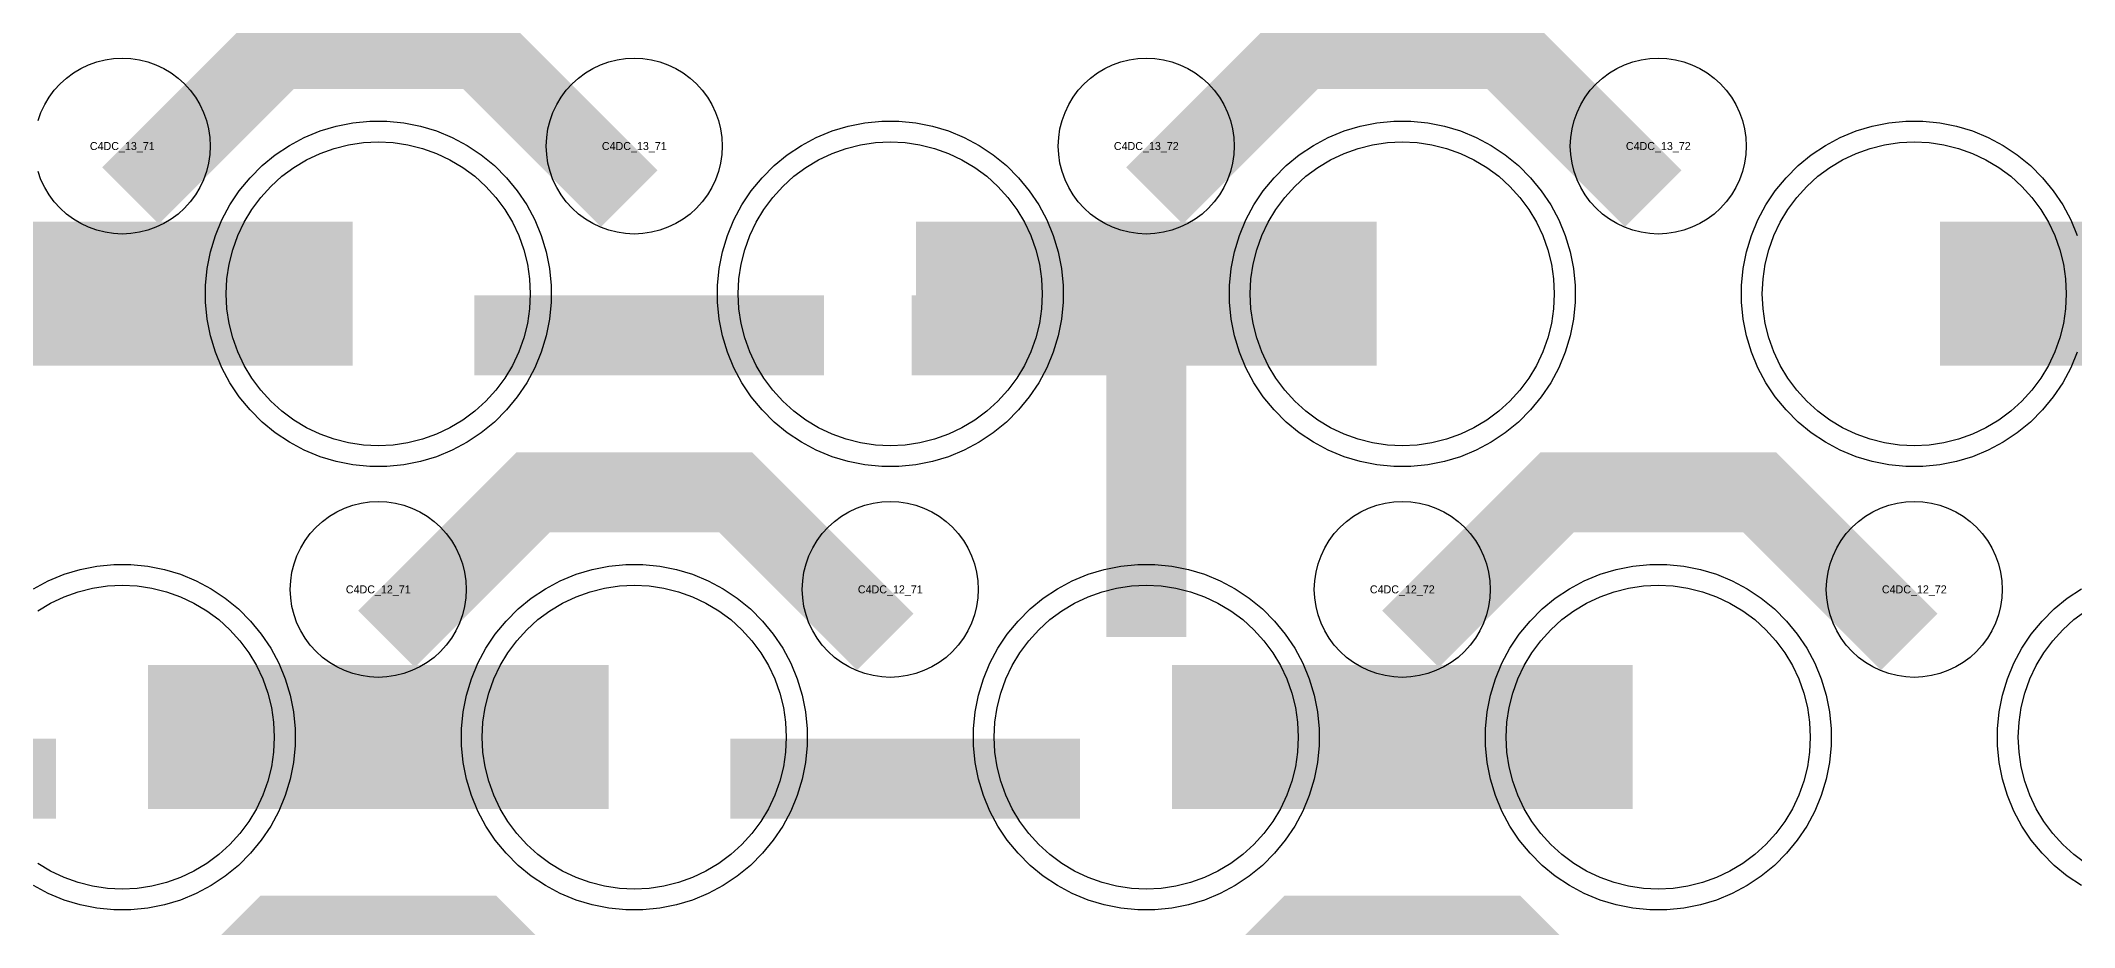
# Model space of a CAD drawing. Extents: x -11880 to 11880, y -14992 to 14992.
# Drawn here: x 10694 to 11330, y -13236 to -12959 of the extents above; entities that cross this region are included whole.
import ezdxf
from ezdxf.enums import TextEntityAlignment as Align

# ---------------------------------------------------------------- set-up
doc = ezdxf.new("R2010")
doc.units = 0
doc.header["$MEASUREMENT"] = 0
for name, color, linetype in [('GDS_775_DT_237', 138, 'CONTINUOUS'), ('RDL1_FS', 34, 'CONTINUOUS'), ('RDL_BS', 160, 'CONTINUOUS')]:
    doc.layers.add(name, color=color, linetype=linetype)

msp = doc.modelspace()

# ---------------------------------------------------------------- linework, layer by layer
at = {"layer": 'RDL1_FS'}
for points in [[(10800, -13085.739), (10795.343, -13085.51), (10790.732, -13084.826), (10786.209, -13083.694), (10781.819, -13082.122), (10777.605, -13080.13), (10773.605, -13077.732), (10769.86, -13074.954), (10766.406, -13071.824), (10763.276, -13068.37), (10760.498, -13064.625), (10758.1, -13060.625), (10756.108, -13056.411), (10754.536, -13052.021), (10753.404, -13047.498), (10752.72, -13042.887), (10752.491, -13038.23), (10752.72, -13033.573), (10753.404, -13028.962), (10754.536, -13024.439), (10756.108, -13020.049), (10758.1, -13015.835), (10760.498, -13011.835), (10763.276, -13008.09), (10766.406, -13004.636), (10769.86, -13001.506), (10773.605, -12998.728), (10777.605, -12996.33), (10781.819, -12994.338), (10786.209, -12992.766), (10790.732, -12991.634), (10795.343, -12990.95), (10800, -12990.721), (10804.657, -12990.95), (10809.268, -12991.634), (10813.791, -12992.766), (10818.181, -12994.338), (10822.395, -12996.33), (10826.395, -12998.728), (10830.14, -13001.506), (10833.594, -13004.636), (10836.724, -13008.09), (10839.502, -13011.835), (10841.9, -13015.835), (10843.892, -13020.049), (10845.464, -13024.439), (10846.596, -13028.962), (10847.28, -13033.573), (10847.509, -13038.23), (10847.28, -13042.887), (10846.596, -13047.498), (10845.464, -13052.021), (10843.892, -13056.411), (10841.9, -13060.625), (10839.502, -13064.625), (10836.724, -13068.37), (10833.594, -13071.824), (10830.14, -13074.954), (10826.395, -13077.732), (10822.395, -13080.13), (10818.181, -13082.122), (10813.791, -13083.694), (10809.268, -13084.826), (10804.657, -13085.51)], [(10960, -13085.739), (10955.343, -13085.51), (10950.732, -13084.826), (10946.209, -13083.694), (10941.819, -13082.122), (10937.605, -13080.13), (10933.605, -13077.732), (10929.86, -13074.954), (10926.406, -13071.824), (10923.276, -13068.37), (10920.498, -13064.625), (10918.1, -13060.625), (10916.108, -13056.411), (10914.536, -13052.021), (10913.404, -13047.498), (10912.72, -13042.887), (10912.491, -13038.23), (10912.72, -13033.573), (10913.404, -13028.962), (10914.536, -13024.439), (10916.108, -13020.049), (10918.1, -13015.835), (10920.498, -13011.835), (10923.276, -13008.09), (10926.406, -13004.636), (10929.86, -13001.506), (10933.605, -12998.728), (10937.605, -12996.33), (10941.819, -12994.338), (10946.209, -12992.766), (10950.732, -12991.634), (10955.343, -12990.95), (10960, -12990.721), (10964.657, -12990.95), (10969.268, -12991.634), (10973.791, -12992.766), (10978.181, -12994.338), (10982.395, -12996.33), (10986.395, -12998.728), (10990.14, -13001.506), (10993.594, -13004.636), (10996.724, -13008.09), (10999.502, -13011.835), (11001.9, -13015.835), (11003.892, -13020.049), (11005.464, -13024.439), (11006.596, -13028.962), (11007.28, -13033.573), (11007.509, -13038.23), (11007.28, -13042.887), (11006.596, -13047.498), (11005.464, -13052.021), (11003.892, -13056.411), (11001.9, -13060.625), (10999.502, -13064.625), (10996.724, -13068.37), (10993.594, -13071.824), (10990.14, -13074.954), (10986.395, -13077.732), (10982.395, -13080.13), (10978.181, -13082.122), (10973.791, -13083.694), (10969.268, -13084.826), (10964.657, -13085.51)], [(11120, -13085.739), (11115.343, -13085.51), (11110.732, -13084.826), (11106.209, -13083.694), (11101.819, -13082.122), (11097.605, -13080.13), (11093.605, -13077.732), (11089.86, -13074.954), (11086.406, -13071.824), (11083.276, -13068.37), (11080.498, -13064.625), (11078.1, -13060.625), (11076.108, -13056.411), (11074.536, -13052.021), (11073.404, -13047.498), (11072.72, -13042.887), (11072.491, -13038.23), (11072.72, -13033.573), (11073.404, -13028.962), (11074.536, -13024.439), (11076.108, -13020.049), (11078.1, -13015.835), (11080.498, -13011.835), (11083.276, -13008.09), (11086.406, -13004.636), (11089.86, -13001.506), (11093.605, -12998.728), (11097.605, -12996.33), (11101.819, -12994.338), (11106.209, -12992.766), (11110.732, -12991.634), (11115.343, -12990.95), (11120, -12990.721), (11124.657, -12990.95), (11129.268, -12991.634), (11133.791, -12992.766), (11138.181, -12994.338), (11142.395, -12996.33), (11146.395, -12998.728), (11150.14, -13001.506), (11153.594, -13004.636), (11156.724, -13008.09), (11159.502, -13011.835), (11161.9, -13015.835), (11163.892, -13020.049), (11165.464, -13024.439), (11166.596, -13028.962), (11167.28, -13033.573), (11167.509, -13038.23), (11167.28, -13042.887), (11166.596, -13047.498), (11165.464, -13052.021), (11163.892, -13056.411), (11161.9, -13060.625), (11159.502, -13064.625), (11156.724, -13068.37), (11153.594, -13071.824), (11150.14, -13074.954), (11146.395, -13077.732), (11142.395, -13080.13), (11138.181, -13082.122), (11133.791, -13083.694), (11129.268, -13084.826), (11124.657, -13085.51)], [(10880, -13224.304), (10875.343, -13224.075), (10870.732, -13223.391), (10866.209, -13222.259), (10861.819, -13220.687), (10857.605, -13218.695), (10853.605, -13216.297), (10849.86, -13213.519), (10846.406, -13210.389), (10843.276, -13206.935), (10840.498, -13203.19), (10838.1, -13199.19), (10836.108, -13194.976), (10834.536, -13190.586), (10833.404, -13186.063), (10832.72, -13181.452), (10832.491, -13176.795), (10832.72, -13172.138), (10833.404, -13167.527), (10834.536, -13163.004), (10836.108, -13158.614), (10838.1, -13154.4), (10840.498, -13150.4), (10843.276, -13146.655), (10846.406, -13143.201), (10849.86, -13140.071), (10853.605, -13137.293), (10857.605, -13134.895), (10861.819, -13132.903), (10866.209, -13131.331), (10870.732, -13130.199), (10875.343, -13129.515), (10880, -13129.286), (10884.657, -13129.515), (10889.268, -13130.199), (10893.791, -13131.331), (10898.181, -13132.903), (10902.395, -13134.895), (10906.395, -13137.293), (10910.14, -13140.071), (10913.594, -13143.201), (10916.724, -13146.655), (10919.502, -13150.4), (10921.9, -13154.4), (10923.892, -13158.614), (10925.464, -13163.004), (10926.596, -13167.527), (10927.28, -13172.138), (10927.509, -13176.795), (10927.28, -13181.452), (10926.596, -13186.063), (10925.464, -13190.586), (10923.892, -13194.976), (10921.9, -13199.19), (10919.502, -13203.19), (10916.724, -13206.935), (10913.594, -13210.389), (10910.14, -13213.519), (10906.395, -13216.297), (10902.395, -13218.695), (10898.181, -13220.687), (10893.791, -13222.259), (10889.268, -13223.391), (10884.657, -13224.075)], [(11040, -13224.304), (11035.343, -13224.075), (11030.732, -13223.391), (11026.209, -13222.259), (11021.819, -13220.687), (11017.605, -13218.695), (11013.605, -13216.297), (11009.86, -13213.519), (11006.406, -13210.389), (11003.276, -13206.935), (11000.498, -13203.19), (10998.1, -13199.19), (10996.108, -13194.976), (10994.536, -13190.586), (10993.404, -13186.063), (10992.72, -13181.452), (10992.491, -13176.795), (10992.72, -13172.138), (10993.404, -13167.527), (10994.536, -13163.004), (10996.108, -13158.614), (10998.1, -13154.4), (11000.498, -13150.4), (11003.276, -13146.655), (11006.406, -13143.201), (11009.86, -13140.071), (11013.605, -13137.293), (11017.605, -13134.895), (11021.819, -13132.903), (11026.209, -13131.331), (11030.732, -13130.199), (11035.343, -13129.515), (11040, -13129.286), (11044.657, -13129.515), (11049.268, -13130.199), (11053.791, -13131.331), (11058.181, -13132.903), (11062.395, -13134.895), (11066.395, -13137.293), (11070.14, -13140.071), (11073.594, -13143.201), (11076.724, -13146.655), (11079.502, -13150.4), (11081.9, -13154.4), (11083.892, -13158.614), (11085.464, -13163.004), (11086.596, -13167.527), (11087.28, -13172.138), (11087.509, -13176.795), (11087.28, -13181.452), (11086.596, -13186.063), (11085.464, -13190.586), (11083.892, -13194.976), (11081.9, -13199.19), (11079.502, -13203.19), (11076.724, -13206.935), (11073.594, -13210.389), (11070.14, -13213.519), (11066.395, -13216.297), (11062.395, -13218.695), (11058.181, -13220.687), (11053.791, -13222.259), (11049.268, -13223.391), (11044.657, -13224.075)], [(11200, -13224.304), (11195.343, -13224.075), (11190.732, -13223.391), (11186.209, -13222.259), (11181.819, -13220.687), (11177.605, -13218.695), (11173.605, -13216.297), (11169.86, -13213.519), (11166.406, -13210.389), (11163.276, -13206.935), (11160.498, -13203.19), (11158.1, -13199.19), (11156.108, -13194.976), (11154.536, -13190.586), (11153.404, -13186.063), (11152.72, -13181.452), (11152.491, -13176.795), (11152.72, -13172.138), (11153.404, -13167.527), (11154.536, -13163.004), (11156.108, -13158.614), (11158.1, -13154.4), (11160.498, -13150.4), (11163.276, -13146.655), (11166.406, -13143.201), (11169.86, -13140.071), (11173.605, -13137.293), (11177.605, -13134.895), (11181.819, -13132.903), (11186.209, -13131.331), (11190.732, -13130.199), (11195.343, -13129.515), (11200, -13129.286), (11204.657, -13129.515), (11209.268, -13130.199), (11213.791, -13131.331), (11218.181, -13132.903), (11222.395, -13134.895), (11226.395, -13137.293), (11230.14, -13140.071), (11233.594, -13143.201), (11236.724, -13146.655), (11239.502, -13150.4), (11241.9, -13154.4), (11243.892, -13158.614), (11245.464, -13163.004), (11246.596, -13167.527), (11247.28, -13172.138), (11247.509, -13176.795), (11247.28, -13181.452), (11246.596, -13186.063), (11245.464, -13190.586), (11243.892, -13194.976), (11241.9, -13199.19), (11239.502, -13203.19), (11236.724, -13206.935), (11233.594, -13210.389), (11230.14, -13213.519), (11226.395, -13216.297), (11222.395, -13218.695), (11218.181, -13220.687), (11213.791, -13222.259), (11209.268, -13223.391), (11204.657, -13224.075)]]:
    msp.add_lwpolyline(points, close=True, dxfattribs=at)
at = {"layer": 'RDL1_FS', "color": 241, "true_color": 0xf7abae}
msp.add_lwpolyline([(11280, -13085.739), (11275.343, -13085.51), (11270.732, -13084.826), (11266.209, -13083.694), (11261.819, -13082.122), (11257.605, -13080.13), (11253.605, -13077.732), (11249.86, -13074.954), (11246.406, -13071.824), (11243.276, -13068.37), (11240.498, -13064.625), (11238.1, -13060.625), (11236.108, -13056.411), (11234.536, -13052.021), (11233.404, -13047.498), (11232.72, -13042.887), (11232.491, -13038.23), (11232.72, -13033.573), (11233.404, -13028.962), (11234.536, -13024.439), (11236.108, -13020.049), (11238.1, -13015.835), (11240.498, -13011.835), (11243.276, -13008.09), (11246.406, -13004.636), (11249.86, -13001.506), (11253.605, -12998.728), (11257.605, -12996.33), (11261.819, -12994.338), (11266.209, -12992.766), (11270.732, -12991.634), (11275.343, -12990.95), (11280, -12990.721), (11284.657, -12990.95), (11289.268, -12991.634), (11293.791, -12992.766), (11298.181, -12994.338), (11302.395, -12996.33), (11306.395, -12998.728), (11310.14, -13001.506), (11313.594, -13004.636), (11316.724, -13008.09), (11319.502, -13011.835), (11321.9, -13015.835), (11323.892, -13020.049), (11325.464, -13024.439), (11326.596, -13028.962), (11327.28, -13033.573), (11327.509, -13038.23), (11327.28, -13042.887), (11326.596, -13047.498), (11325.464, -13052.021), (11323.892, -13056.411), (11321.9, -13060.625), (11319.502, -13064.625), (11316.724, -13068.37), (11313.594, -13071.824), (11310.14, -13074.954), (11306.395, -13077.732), (11302.395, -13080.13), (11298.181, -13082.122), (11293.791, -13083.694), (11289.268, -13084.826), (11284.657, -13085.51)], close=True, dxfattribs=at)
at = {"layer": 'RDL1_FS'}
for points in [[(10648.002, -13038.23, 45, 45, 0), (10720.002, -13038.23, 45, 45, 0)], [(10720.002, -13038.23, 45, 45, 0), (10792.002, -13038.23, 45, 45, 0)], [(10968.002, -13038.23, 45, 45, 0), (11040.002, -13038.23, 45, 45, 0)], [(11040.002, -13038.23, 45, 45, 0), (11112.002, -13038.23, 45, 45, 0)], [(10728.002, -13176.795, 45, 45, 0), (10800.002, -13176.795, 45, 45, 0)], [(10800.002, -13176.795, 45, 45, 0), (10872.002, -13176.795, 45, 45, 0)], [(11048.002, -13176.795, 45, 45, 0), (11120.002, -13176.795, 45, 45, 0)], [(11120.002, -13176.795, 45, 45, 0), (11192.002, -13176.795, 45, 45, 0)]]:
    msp.add_lwpolyline(points, format="xyseb", dxfattribs=at)
at = {"layer": 'RDL1_FS', "color": 241, "true_color": 0xf7abae}
msp.add_lwpolyline([(11288.002, -13038.23, 45, 45, 0), (11360.002, -13038.23, 45, 45, 0)], format="xyseb", dxfattribs=at)
at = {"layer": 'RDL1_FS'}
msp.add_lwpolyline([(10693.605, -13137.293), (10697.605, -13134.895), (10701.819, -13132.903), (10706.209, -13131.331), (10710.732, -13130.199), (10715.343, -13129.515), (10720, -13129.286), (10724.657, -13129.515), (10729.268, -13130.199), (10733.791, -13131.331), (10738.181, -13132.903), (10742.395, -13134.895), (10746.395, -13137.293), (10750.14, -13140.071), (10753.594, -13143.201), (10756.724, -13146.655), (10759.502, -13150.4), (10761.9, -13154.4), (10763.892, -13158.614), (10765.464, -13163.004), (10766.596, -13167.527), (10767.28, -13172.138), (10767.509, -13176.795), (10767.28, -13181.452), (10766.596, -13186.063), (10765.464, -13190.586), (10763.892, -13194.976), (10761.9, -13199.19), (10759.502, -13203.19), (10756.724, -13206.935), (10753.594, -13210.389), (10750.14, -13213.519), (10746.395, -13216.297), (10742.395, -13218.695), (10738.181, -13220.687), (10733.791, -13222.259), (10729.268, -13223.391), (10724.657, -13224.075), (10720, -13224.304), (10715.343, -13224.075), (10710.732, -13223.391), (10706.209, -13222.259), (10701.819, -13220.687), (10697.605, -13218.695), (10693.605, -13216.297)], dxfattribs=at)
at = {"layer": 'RDL1_FS', "color": 241, "true_color": 0xf7abae}
msp.add_lwpolyline([(11333.605, -13216.297), (11329.86, -13213.519), (11326.406, -13210.389), (11323.276, -13206.935), (11320.498, -13203.19), (11318.1, -13199.19), (11316.108, -13194.976), (11314.536, -13190.586), (11313.404, -13186.063), (11312.72, -13181.452), (11312.491, -13176.795), (11312.72, -13172.138), (11313.404, -13167.527), (11314.536, -13163.004), (11316.108, -13158.614), (11318.1, -13154.4), (11320.498, -13150.4), (11323.276, -13146.655), (11326.406, -13143.201), (11329.86, -13140.071), (11333.605, -13137.293)], dxfattribs=at)
at = {"layer": 'RDL_BS'}
for points in [[(10722.562, -13007.544, 25, 25, 0), (10768.377, -12961.729, 25, 25, 0), (10801.93, -12961.729, 25, 25, 0)], [(10878.401, -13008.443, 25, 25, 0), (10831.687, -12961.729, 25, 25, 0), (10801.929, -12961.729, 25, 25, 0)], [(11042.562, -13007.544, 25, 25, 0), (11088.377, -12961.729, 25, 25, 0), (11121.93, -12961.729, 25, 25, 0)], [(11198.401, -13008.443, 25, 25, 0), (11151.687, -12961.729, 25, 25, 0), (11121.929, -12961.729, 25, 25, 0)], [(11040, -13145.52, 25, 25, 0), (11040, -13038.743, 25, 25, 0)], [(11040, -13145.52, 25, 25, 0), (11040, -13038.743, 25, 25, 0)], [(10830.016, -13051.243, 25, 25, 0), (10939.281, -13051.243, 25, 25, 0)], [(11052.5, -13051.243, 25, 25, 0), (10966.667, -13051.243, 25, 25, 0)], [(11052.5, -13051.243, 25, 25, 0), (10987.833, -13051.243, 25, 25, 0)], [(10802.562, -13146.109, 25, 25, 0), (10848.377, -13100.294, 25, 25, 0), (10881.93, -13100.294, 25, 25, 0)], [(10958.401, -13147.008, 25, 25, 0), (10911.687, -13100.294, 25, 25, 0), (10881.929, -13100.294, 25, 25, 0)], [(11122.562, -13146.109, 25, 25, 0), (11168.377, -13100.294, 25, 25, 0), (11201.93, -13100.294, 25, 25, 0)], [(11278.401, -13147.008, 25, 25, 0), (11231.687, -13100.294, 25, 25, 0), (11201.929, -13100.294, 25, 25, 0)], [(10590.016, -13189.808, 25, 25, 0), (10699.281, -13189.808, 25, 25, 0)], [(10910.016, -13189.808, 25, 25, 0), (11019.281, -13189.808, 25, 25, 0)], [(10722.562, -13284.674, 25, 25, 0), (10768.377, -13238.859, 25, 25, 0), (10801.93, -13238.859, 25, 25, 0)], [(10878.401, -13285.573, 25, 25, 0), (10831.687, -13238.859, 25, 25, 0), (10801.929, -13238.859, 25, 25, 0)], [(11042.562, -13284.674, 25, 25, 0), (11088.377, -13238.859, 25, 25, 0), (11121.93, -13238.859, 25, 25, 0)], [(11198.401, -13285.573, 25, 25, 0), (11151.687, -13238.859, 25, 25, 0), (11121.929, -13238.859, 25, 25, 0)]]:
    msp.add_lwpolyline(points, format="xyseb", dxfattribs=at)
for points in [[(10693.691, -12984.058), (10694.598, -12981.523), (10695.75, -12979.086), (10697.143, -12976.762), (10698.746, -12974.599), (10700.558, -12972.6), (10702.557, -12970.788), (10704.72, -12969.185), (10707.044, -12967.792), (10709.481, -12966.64), (10712.016, -12965.733), (10714.635, -12965.076), (10717.307, -12964.68), (10720, -12964.548), (10722.693, -12964.68), (10725.365, -12965.076), (10727.984, -12965.733), (10730.519, -12966.64), (10732.956, -12967.792), (10735.28, -12969.185), (10737.443, -12970.788), (10739.442, -12972.6), (10741.254, -12974.599), (10742.857, -12976.762), (10744.25, -12979.086), (10745.402, -12981.523), (10746.309, -12984.058), (10746.966, -12986.677), (10747.362, -12989.349), (10747.494, -12992.042), (10747.362, -12994.735), (10746.966, -12997.407), (10746.309, -13000.026), (10745.402, -13002.561), (10744.25, -13004.998), (10742.857, -13007.322), (10741.254, -13009.485), (10739.442, -13011.484), (10737.443, -13013.296), (10735.28, -13014.899), (10732.956, -13016.292), (10730.519, -13017.444), (10727.984, -13018.351), (10725.365, -13019.008), (10722.693, -13019.404), (10720, -13019.536), (10717.307, -13019.404), (10714.635, -13019.008), (10712.016, -13018.351), (10709.481, -13017.444), (10707.044, -13016.292), (10704.72, -13014.899), (10702.557, -13013.296), (10700.558, -13011.484), (10698.746, -13009.485), (10697.143, -13007.322), (10695.75, -13004.998), (10694.598, -13002.561), (10693.691, -13000.026)], [(10692.223, -13130.412), (10696.885, -13127.92), (10701.795, -13125.889), (10706.835, -13124.358), (10712.062, -13123.312), (10717.356, -13122.795), (10722.644, -13122.795), (10727.938, -13123.312), (10733.165, -13124.358), (10738.205, -13125.889), (10743.115, -13127.92), (10747.777, -13130.412), (10752.191, -13133.359), (10756.292, -13136.721), (10760.074, -13140.503), (10763.436, -13144.604), (10766.383, -13149.018), (10768.875, -13153.68), (10770.906, -13158.59), (10772.437, -13163.63), (10773.483, -13168.857), (10774, -13174.151), (10774, -13179.439), (10773.483, -13184.733), (10772.437, -13189.96), (10770.906, -13195), (10768.875, -13199.91), (10766.383, -13204.572), (10763.436, -13208.986), (10760.074, -13213.087), (10756.292, -13216.869), (10752.191, -13220.231), (10747.777, -13223.178), (10743.115, -13225.67), (10738.205, -13227.701), (10733.165, -13229.232), (10727.938, -13230.278), (10722.644, -13230.795), (10717.356, -13230.795), (10712.062, -13230.278), (10706.835, -13229.232), (10701.795, -13227.701), (10696.885, -13225.67), (10692.223, -13223.178)]]:
    msp.add_lwpolyline(points, dxfattribs=at)
for points in [[(10880, -13019.536), (10877.307, -13019.404), (10874.635, -13019.008), (10872.016, -13018.351), (10869.481, -13017.444), (10867.044, -13016.292), (10864.72, -13014.899), (10862.557, -13013.296), (10860.558, -13011.484), (10858.746, -13009.485), (10857.143, -13007.322), (10855.75, -13004.998), (10854.598, -13002.561), (10853.691, -13000.026), (10853.034, -12997.407), (10852.638, -12994.735), (10852.506, -12992.042), (10852.638, -12989.349), (10853.034, -12986.677), (10853.691, -12984.058), (10854.598, -12981.523), (10855.75, -12979.086), (10857.143, -12976.762), (10858.746, -12974.599), (10860.558, -12972.6), (10862.557, -12970.788), (10864.72, -12969.185), (10867.044, -12967.792), (10869.481, -12966.64), (10872.016, -12965.733), (10874.635, -12965.076), (10877.307, -12964.68), (10880, -12964.548), (10882.693, -12964.68), (10885.365, -12965.076), (10887.984, -12965.733), (10890.519, -12966.64), (10892.956, -12967.792), (10895.28, -12969.185), (10897.443, -12970.788), (10899.442, -12972.6), (10901.254, -12974.599), (10902.857, -12976.762), (10904.25, -12979.086), (10905.402, -12981.523), (10906.309, -12984.058), (10906.966, -12986.677), (10907.362, -12989.349), (10907.494, -12992.042), (10907.362, -12994.735), (10906.966, -12997.407), (10906.309, -13000.026), (10905.402, -13002.561), (10904.25, -13004.998), (10902.857, -13007.322), (10901.254, -13009.485), (10899.442, -13011.484), (10897.443, -13013.296), (10895.28, -13014.899), (10892.956, -13016.292), (10890.519, -13017.444), (10887.984, -13018.351), (10885.365, -13019.008), (10882.693, -13019.404)], [(11040, -13019.536), (11037.307, -13019.404), (11034.635, -13019.008), (11032.016, -13018.351), (11029.481, -13017.444), (11027.044, -13016.292), (11024.72, -13014.899), (11022.557, -13013.296), (11020.558, -13011.484), (11018.746, -13009.485), (11017.143, -13007.322), (11015.75, -13004.998), (11014.598, -13002.561), (11013.691, -13000.026), (11013.034, -12997.407), (11012.638, -12994.735), (11012.506, -12992.042), (11012.638, -12989.349), (11013.034, -12986.677), (11013.691, -12984.058), (11014.598, -12981.523), (11015.75, -12979.086), (11017.143, -12976.762), (11018.746, -12974.599), (11020.558, -12972.6), (11022.557, -12970.788), (11024.72, -12969.185), (11027.044, -12967.792), (11029.481, -12966.64), (11032.016, -12965.733), (11034.635, -12965.076), (11037.307, -12964.68), (11040, -12964.548), (11042.693, -12964.68), (11045.365, -12965.076), (11047.984, -12965.733), (11050.519, -12966.64), (11052.956, -12967.792), (11055.28, -12969.185), (11057.443, -12970.788), (11059.442, -12972.6), (11061.254, -12974.599), (11062.857, -12976.762), (11064.25, -12979.086), (11065.402, -12981.523), (11066.309, -12984.058), (11066.966, -12986.677), (11067.362, -12989.349), (11067.494, -12992.042), (11067.362, -12994.735), (11066.966, -12997.407), (11066.309, -13000.026), (11065.402, -13002.561), (11064.25, -13004.998), (11062.857, -13007.322), (11061.254, -13009.485), (11059.442, -13011.484), (11057.443, -13013.296), (11055.28, -13014.899), (11052.956, -13016.292), (11050.519, -13017.444), (11047.984, -13018.351), (11045.365, -13019.008), (11042.693, -13019.404)], [(11200, -13019.536), (11197.307, -13019.404), (11194.635, -13019.008), (11192.016, -13018.351), (11189.481, -13017.444), (11187.044, -13016.292), (11184.72, -13014.899), (11182.557, -13013.296), (11180.558, -13011.484), (11178.746, -13009.485), (11177.143, -13007.322), (11175.75, -13004.998), (11174.598, -13002.561), (11173.691, -13000.026), (11173.034, -12997.407), (11172.638, -12994.735), (11172.506, -12992.042), (11172.638, -12989.349), (11173.034, -12986.677), (11173.691, -12984.058), (11174.598, -12981.523), (11175.75, -12979.086), (11177.143, -12976.762), (11178.746, -12974.599), (11180.558, -12972.6), (11182.557, -12970.788), (11184.72, -12969.185), (11187.044, -12967.792), (11189.481, -12966.64), (11192.016, -12965.733), (11194.635, -12965.076), (11197.307, -12964.68), (11200, -12964.548), (11202.693, -12964.68), (11205.365, -12965.076), (11207.984, -12965.733), (11210.519, -12966.64), (11212.956, -12967.792), (11215.28, -12969.185), (11217.443, -12970.788), (11219.442, -12972.6), (11221.254, -12974.599), (11222.857, -12976.762), (11224.25, -12979.086), (11225.402, -12981.523), (11226.309, -12984.058), (11226.966, -12986.677), (11227.362, -12989.349), (11227.494, -12992.042), (11227.362, -12994.735), (11226.966, -12997.407), (11226.309, -13000.026), (11225.402, -13002.561), (11224.25, -13004.998), (11222.857, -13007.322), (11221.254, -13009.485), (11219.442, -13011.484), (11217.443, -13013.296), (11215.28, -13014.899), (11212.956, -13016.292), (11210.519, -13017.444), (11207.984, -13018.351), (11205.365, -13019.008), (11202.693, -13019.404)], [(10797.356, -13092.23), (10792.062, -13091.713), (10786.835, -13090.667), (10781.795, -13089.136), (10776.885, -13087.105), (10772.223, -13084.613), (10767.809, -13081.666), (10763.708, -13078.304), (10759.926, -13074.522), (10756.564, -13070.421), (10753.617, -13066.007), (10751.125, -13061.345), (10749.094, -13056.435), (10747.563, -13051.395), (10746.517, -13046.168), (10746, -13040.874), (10746, -13035.586), (10746.517, -13030.292), (10747.563, -13025.065), (10749.094, -13020.025), (10751.125, -13015.115), (10753.617, -13010.453), (10756.564, -13006.039), (10759.926, -13001.938), (10763.708, -12998.156), (10767.809, -12994.794), (10772.223, -12991.847), (10776.885, -12989.355), (10781.795, -12987.324), (10786.835, -12985.793), (10792.062, -12984.747), (10797.356, -12984.23), (10802.644, -12984.23), (10807.938, -12984.747), (10813.165, -12985.793), (10818.205, -12987.324), (10823.115, -12989.355), (10827.777, -12991.847), (10832.191, -12994.794), (10836.292, -12998.156), (10840.074, -13001.938), (10843.436, -13006.039), (10846.383, -13010.453), (10848.875, -13015.115), (10850.906, -13020.025), (10852.437, -13025.065), (10853.483, -13030.292), (10854, -13035.586), (10854, -13040.874), (10853.483, -13046.168), (10852.437, -13051.395), (10850.906, -13056.435), (10848.875, -13061.345), (10846.383, -13066.007), (10843.436, -13070.421), (10840.074, -13074.522), (10836.292, -13078.304), (10832.191, -13081.666), (10827.777, -13084.613), (10823.115, -13087.105), (10818.205, -13089.136), (10813.165, -13090.667), (10807.938, -13091.713), (10802.644, -13092.23)], [(10957.356, -13092.23), (10952.062, -13091.713), (10946.835, -13090.667), (10941.795, -13089.136), (10936.885, -13087.105), (10932.223, -13084.613), (10927.809, -13081.666), (10923.708, -13078.304), (10919.926, -13074.522), (10916.564, -13070.421), (10913.617, -13066.007), (10911.125, -13061.345), (10909.094, -13056.435), (10907.563, -13051.395), (10906.517, -13046.168), (10906, -13040.874), (10906, -13035.586), (10906.517, -13030.292), (10907.563, -13025.065), (10909.094, -13020.025), (10911.125, -13015.115), (10913.617, -13010.453), (10916.564, -13006.039), (10919.926, -13001.938), (10923.708, -12998.156), (10927.809, -12994.794), (10932.223, -12991.847), (10936.885, -12989.355), (10941.795, -12987.324), (10946.835, -12985.793), (10952.062, -12984.747), (10957.356, -12984.23), (10962.644, -12984.23), (10967.938, -12984.747), (10973.165, -12985.793), (10978.205, -12987.324), (10983.115, -12989.355), (10987.777, -12991.847), (10992.191, -12994.794), (10996.292, -12998.156), (11000.074, -13001.938), (11003.436, -13006.039), (11006.383, -13010.453), (11008.875, -13015.115), (11010.906, -13020.025), (11012.437, -13025.065), (11013.483, -13030.292), (11014, -13035.586), (11014, -13040.874), (11013.483, -13046.168), (11012.437, -13051.395), (11010.906, -13056.435), (11008.875, -13061.345), (11006.383, -13066.007), (11003.436, -13070.421), (11000.074, -13074.522), (10996.292, -13078.304), (10992.191, -13081.666), (10987.777, -13084.613), (10983.115, -13087.105), (10978.205, -13089.136), (10973.165, -13090.667), (10967.938, -13091.713), (10962.644, -13092.23)], [(11117.356, -13092.23), (11112.062, -13091.713), (11106.835, -13090.667), (11101.795, -13089.136), (11096.885, -13087.105), (11092.223, -13084.613), (11087.809, -13081.666), (11083.708, -13078.304), (11079.926, -13074.522), (11076.564, -13070.421), (11073.617, -13066.007), (11071.125, -13061.345), (11069.094, -13056.435), (11067.563, -13051.395), (11066.517, -13046.168), (11066, -13040.874), (11066, -13035.586), (11066.517, -13030.292), (11067.563, -13025.065), (11069.094, -13020.025), (11071.125, -13015.115), (11073.617, -13010.453), (11076.564, -13006.039), (11079.926, -13001.938), (11083.708, -12998.156), (11087.809, -12994.794), (11092.223, -12991.847), (11096.885, -12989.355), (11101.795, -12987.324), (11106.835, -12985.793), (11112.062, -12984.747), (11117.356, -12984.23), (11122.644, -12984.23), (11127.938, -12984.747), (11133.165, -12985.793), (11138.205, -12987.324), (11143.115, -12989.355), (11147.777, -12991.847), (11152.191, -12994.794), (11156.292, -12998.156), (11160.074, -13001.938), (11163.436, -13006.039), (11166.383, -13010.453), (11168.875, -13015.115), (11170.906, -13020.025), (11172.437, -13025.065), (11173.483, -13030.292), (11174, -13035.586), (11174, -13040.874), (11173.483, -13046.168), (11172.437, -13051.395), (11170.906, -13056.435), (11168.875, -13061.345), (11166.383, -13066.007), (11163.436, -13070.421), (11160.074, -13074.522), (11156.292, -13078.304), (11152.191, -13081.666), (11147.777, -13084.613), (11143.115, -13087.105), (11138.205, -13089.136), (11133.165, -13090.667), (11127.938, -13091.713), (11122.644, -13092.23)], [(10800, -13158.101), (10797.307, -13157.969), (10794.635, -13157.573), (10792.016, -13156.916), (10789.481, -13156.009), (10787.044, -13154.857), (10784.72, -13153.464), (10782.557, -13151.861), (10780.558, -13150.049), (10778.746, -13148.05), (10777.143, -13145.887), (10775.75, -13143.563), (10774.598, -13141.126), (10773.691, -13138.591), (10773.034, -13135.972), (10772.638, -13133.3), (10772.506, -13130.607), (10772.638, -13127.914), (10773.034, -13125.242), (10773.691, -13122.623), (10774.598, -13120.088), (10775.75, -13117.651), (10777.143, -13115.327), (10778.746, -13113.164), (10780.558, -13111.165), (10782.557, -13109.353), (10784.72, -13107.75), (10787.044, -13106.357), (10789.481, -13105.205), (10792.016, -13104.298), (10794.635, -13103.641), (10797.307, -13103.245), (10800, -13103.113), (10802.693, -13103.245), (10805.365, -13103.641), (10807.984, -13104.298), (10810.519, -13105.205), (10812.956, -13106.357), (10815.28, -13107.75), (10817.443, -13109.353), (10819.442, -13111.165), (10821.254, -13113.164), (10822.857, -13115.327), (10824.25, -13117.651), (10825.402, -13120.088), (10826.309, -13122.623), (10826.966, -13125.242), (10827.362, -13127.914), (10827.494, -13130.607), (10827.362, -13133.3), (10826.966, -13135.972), (10826.309, -13138.591), (10825.402, -13141.126), (10824.25, -13143.563), (10822.857, -13145.887), (10821.254, -13148.05), (10819.442, -13150.049), (10817.443, -13151.861), (10815.28, -13153.464), (10812.956, -13154.857), (10810.519, -13156.009), (10807.984, -13156.916), (10805.365, -13157.573), (10802.693, -13157.969)], [(10960, -13158.101), (10957.307, -13157.969), (10954.635, -13157.573), (10952.016, -13156.916), (10949.481, -13156.009), (10947.044, -13154.857), (10944.72, -13153.464), (10942.557, -13151.861), (10940.558, -13150.049), (10938.746, -13148.05), (10937.143, -13145.887), (10935.75, -13143.563), (10934.598, -13141.126), (10933.691, -13138.591), (10933.034, -13135.972), (10932.638, -13133.3), (10932.506, -13130.607), (10932.638, -13127.914), (10933.034, -13125.242), (10933.691, -13122.623), (10934.598, -13120.088), (10935.75, -13117.651), (10937.143, -13115.327), (10938.746, -13113.164), (10940.558, -13111.165), (10942.557, -13109.353), (10944.72, -13107.75), (10947.044, -13106.357), (10949.481, -13105.205), (10952.016, -13104.298), (10954.635, -13103.641), (10957.307, -13103.245), (10960, -13103.113), (10962.693, -13103.245), (10965.365, -13103.641), (10967.984, -13104.298), (10970.519, -13105.205), (10972.956, -13106.357), (10975.28, -13107.75), (10977.443, -13109.353), (10979.442, -13111.165), (10981.254, -13113.164), (10982.857, -13115.327), (10984.25, -13117.651), (10985.402, -13120.088), (10986.309, -13122.623), (10986.966, -13125.242), (10987.362, -13127.914), (10987.494, -13130.607), (10987.362, -13133.3), (10986.966, -13135.972), (10986.309, -13138.591), (10985.402, -13141.126), (10984.25, -13143.563), (10982.857, -13145.887), (10981.254, -13148.05), (10979.442, -13150.049), (10977.443, -13151.861), (10975.28, -13153.464), (10972.956, -13154.857), (10970.519, -13156.009), (10967.984, -13156.916), (10965.365, -13157.573), (10962.693, -13157.969)], [(11120, -13158.101), (11117.307, -13157.969), (11114.635, -13157.573), (11112.016, -13156.916), (11109.481, -13156.009), (11107.044, -13154.857), (11104.72, -13153.464), (11102.557, -13151.861), (11100.558, -13150.049), (11098.746, -13148.05), (11097.143, -13145.887), (11095.75, -13143.563), (11094.598, -13141.126), (11093.691, -13138.591), (11093.034, -13135.972), (11092.638, -13133.3), (11092.506, -13130.607), (11092.638, -13127.914), (11093.034, -13125.242), (11093.691, -13122.623), (11094.598, -13120.088), (11095.75, -13117.651), (11097.143, -13115.327), (11098.746, -13113.164), (11100.558, -13111.165), (11102.557, -13109.353), (11104.72, -13107.75), (11107.044, -13106.357), (11109.481, -13105.205), (11112.016, -13104.298), (11114.635, -13103.641), (11117.307, -13103.245), (11120, -13103.113), (11122.693, -13103.245), (11125.365, -13103.641), (11127.984, -13104.298), (11130.519, -13105.205), (11132.956, -13106.357), (11135.28, -13107.75), (11137.443, -13109.353), (11139.442, -13111.165), (11141.254, -13113.164), (11142.857, -13115.327), (11144.25, -13117.651), (11145.402, -13120.088), (11146.309, -13122.623), (11146.966, -13125.242), (11147.362, -13127.914), (11147.494, -13130.607), (11147.362, -13133.3), (11146.966, -13135.972), (11146.309, -13138.591), (11145.402, -13141.126), (11144.25, -13143.563), (11142.857, -13145.887), (11141.254, -13148.05), (11139.442, -13150.049), (11137.443, -13151.861), (11135.28, -13153.464), (11132.956, -13154.857), (11130.519, -13156.009), (11127.984, -13156.916), (11125.365, -13157.573), (11122.693, -13157.969)], [(11280, -13158.101), (11277.307, -13157.969), (11274.635, -13157.573), (11272.016, -13156.916), (11269.481, -13156.009), (11267.044, -13154.857), (11264.72, -13153.464), (11262.557, -13151.861), (11260.558, -13150.049), (11258.746, -13148.05), (11257.143, -13145.887), (11255.75, -13143.563), (11254.598, -13141.126), (11253.691, -13138.591), (11253.034, -13135.972), (11252.638, -13133.3), (11252.506, -13130.607), (11252.638, -13127.914), (11253.034, -13125.242), (11253.691, -13122.623), (11254.598, -13120.088), (11255.75, -13117.651), (11257.143, -13115.327), (11258.746, -13113.164), (11260.558, -13111.165), (11262.557, -13109.353), (11264.72, -13107.75), (11267.044, -13106.357), (11269.481, -13105.205), (11272.016, -13104.298), (11274.635, -13103.641), (11277.307, -13103.245), (11280, -13103.113), (11282.693, -13103.245), (11285.365, -13103.641), (11287.984, -13104.298), (11290.519, -13105.205), (11292.956, -13106.357), (11295.28, -13107.75), (11297.443, -13109.353), (11299.442, -13111.165), (11301.254, -13113.164), (11302.857, -13115.327), (11304.25, -13117.651), (11305.402, -13120.088), (11306.309, -13122.623), (11306.966, -13125.242), (11307.362, -13127.914), (11307.494, -13130.607), (11307.362, -13133.3), (11306.966, -13135.972), (11306.309, -13138.591), (11305.402, -13141.126), (11304.25, -13143.563), (11302.857, -13145.887), (11301.254, -13148.05), (11299.442, -13150.049), (11297.443, -13151.861), (11295.28, -13153.464), (11292.956, -13154.857), (11290.519, -13156.009), (11287.984, -13156.916), (11285.365, -13157.573), (11282.693, -13157.969)], [(10877.356, -13230.795), (10872.062, -13230.278), (10866.835, -13229.232), (10861.795, -13227.701), (10856.885, -13225.67), (10852.223, -13223.178), (10847.809, -13220.231), (10843.708, -13216.869), (10839.926, -13213.087), (10836.564, -13208.986), (10833.617, -13204.572), (10831.125, -13199.91), (10829.094, -13195), (10827.563, -13189.96), (10826.517, -13184.733), (10826, -13179.439), (10826, -13174.151), (10826.517, -13168.857), (10827.563, -13163.63), (10829.094, -13158.59), (10831.125, -13153.68), (10833.617, -13149.018), (10836.564, -13144.604), (10839.926, -13140.503), (10843.708, -13136.721), (10847.809, -13133.359), (10852.223, -13130.412), (10856.885, -13127.92), (10861.795, -13125.889), (10866.835, -13124.358), (10872.062, -13123.312), (10877.356, -13122.795), (10882.644, -13122.795), (10887.938, -13123.312), (10893.165, -13124.358), (10898.205, -13125.889), (10903.115, -13127.92), (10907.777, -13130.412), (10912.191, -13133.359), (10916.292, -13136.721), (10920.074, -13140.503), (10923.436, -13144.604), (10926.383, -13149.018), (10928.875, -13153.68), (10930.906, -13158.59), (10932.437, -13163.63), (10933.483, -13168.857), (10934, -13174.151), (10934, -13179.439), (10933.483, -13184.733), (10932.437, -13189.96), (10930.906, -13195), (10928.875, -13199.91), (10926.383, -13204.572), (10923.436, -13208.986), (10920.074, -13213.087), (10916.292, -13216.869), (10912.191, -13220.231), (10907.777, -13223.178), (10903.115, -13225.67), (10898.205, -13227.701), (10893.165, -13229.232), (10887.938, -13230.278), (10882.644, -13230.795)], [(11037.356, -13230.795), (11032.062, -13230.278), (11026.835, -13229.232), (11021.795, -13227.701), (11016.885, -13225.67), (11012.223, -13223.178), (11007.809, -13220.231), (11003.708, -13216.869), (10999.926, -13213.087), (10996.564, -13208.986), (10993.617, -13204.572), (10991.125, -13199.91), (10989.094, -13195), (10987.563, -13189.96), (10986.517, -13184.733), (10986, -13179.439), (10986, -13174.151), (10986.517, -13168.857), (10987.563, -13163.63), (10989.094, -13158.59), (10991.125, -13153.68), (10993.617, -13149.018), (10996.564, -13144.604), (10999.926, -13140.503), (11003.708, -13136.721), (11007.809, -13133.359), (11012.223, -13130.412), (11016.885, -13127.92), (11021.795, -13125.889), (11026.835, -13124.358), (11032.062, -13123.312), (11037.356, -13122.795), (11042.644, -13122.795), (11047.938, -13123.312), (11053.165, -13124.358), (11058.205, -13125.889), (11063.115, -13127.92), (11067.777, -13130.412), (11072.191, -13133.359), (11076.292, -13136.721), (11080.074, -13140.503), (11083.436, -13144.604), (11086.383, -13149.018), (11088.875, -13153.68), (11090.906, -13158.59), (11092.437, -13163.63), (11093.483, -13168.857), (11094, -13174.151), (11094, -13179.439), (11093.483, -13184.733), (11092.437, -13189.96), (11090.906, -13195), (11088.875, -13199.91), (11086.383, -13204.572), (11083.436, -13208.986), (11080.074, -13213.087), (11076.292, -13216.869), (11072.191, -13220.231), (11067.777, -13223.178), (11063.115, -13225.67), (11058.205, -13227.701), (11053.165, -13229.232), (11047.938, -13230.278), (11042.644, -13230.795)], [(11197.356, -13230.795), (11192.062, -13230.278), (11186.835, -13229.232), (11181.795, -13227.701), (11176.885, -13225.67), (11172.223, -13223.178), (11167.809, -13220.231), (11163.708, -13216.869), (11159.926, -13213.087), (11156.564, -13208.986), (11153.617, -13204.572), (11151.125, -13199.91), (11149.094, -13195), (11147.563, -13189.96), (11146.517, -13184.733), (11146, -13179.439), (11146, -13174.151), (11146.517, -13168.857), (11147.563, -13163.63), (11149.094, -13158.59), (11151.125, -13153.68), (11153.617, -13149.018), (11156.564, -13144.604), (11159.926, -13140.503), (11163.708, -13136.721), (11167.809, -13133.359), (11172.223, -13130.412), (11176.885, -13127.92), (11181.795, -13125.889), (11186.835, -13124.358), (11192.062, -13123.312), (11197.356, -13122.795), (11202.644, -13122.795), (11207.938, -13123.312), (11213.165, -13124.358), (11218.205, -13125.889), (11223.115, -13127.92), (11227.777, -13130.412), (11232.191, -13133.359), (11236.292, -13136.721), (11240.074, -13140.503), (11243.436, -13144.604), (11246.383, -13149.018), (11248.875, -13153.68), (11250.906, -13158.59), (11252.437, -13163.63), (11253.483, -13168.857), (11254, -13174.151), (11254, -13179.439), (11253.483, -13184.733), (11252.437, -13189.96), (11250.906, -13195), (11248.875, -13199.91), (11246.383, -13204.572), (11243.436, -13208.986), (11240.074, -13213.087), (11236.292, -13216.869), (11232.191, -13220.231), (11227.777, -13223.178), (11223.115, -13225.67), (11218.205, -13227.701), (11213.165, -13229.232), (11207.938, -13230.278), (11202.644, -13230.795)]]:
    msp.add_lwpolyline(points, close=True, dxfattribs=at)
at = {"layer": 'RDL_BS', "color": 241, "true_color": 0xf7abae}
for points in [[(11330.906, -13056.435), (11328.875, -13061.345), (11326.383, -13066.007), (11323.436, -13070.421), (11320.074, -13074.522), (11316.292, -13078.304), (11312.191, -13081.666), (11307.777, -13084.613), (11303.115, -13087.105), (11298.205, -13089.136), (11293.165, -13090.667), (11287.938, -13091.713), (11282.644, -13092.23), (11277.356, -13092.23), (11272.062, -13091.713), (11266.835, -13090.667), (11261.795, -13089.136), (11256.885, -13087.105), (11252.223, -13084.613), (11247.809, -13081.666), (11243.708, -13078.304), (11239.926, -13074.522), (11236.564, -13070.421), (11233.617, -13066.007), (11231.125, -13061.345), (11229.094, -13056.435), (11227.563, -13051.395), (11226.517, -13046.168), (11226, -13040.874), (11226, -13035.586), (11226.517, -13030.292), (11227.563, -13025.065), (11229.094, -13020.025), (11231.125, -13015.115), (11233.617, -13010.453), (11236.564, -13006.039), (11239.926, -13001.938), (11243.708, -12998.156), (11247.809, -12994.794), (11252.223, -12991.847), (11256.885, -12989.355), (11261.795, -12987.324), (11266.835, -12985.793), (11272.062, -12984.747), (11277.356, -12984.23), (11282.644, -12984.23), (11287.938, -12984.747), (11293.165, -12985.793), (11298.205, -12987.324), (11303.115, -12989.355), (11307.777, -12991.847), (11312.191, -12994.794), (11316.292, -12998.156), (11320.074, -13001.938), (11323.436, -13006.039), (11326.383, -13010.453), (11328.875, -13015.115), (11330.906, -13020.025)], [(11332.223, -13223.178), (11327.809, -13220.231), (11323.708, -13216.869), (11319.926, -13213.087), (11316.564, -13208.986), (11313.617, -13204.572), (11311.125, -13199.91), (11309.094, -13195), (11307.563, -13189.96), (11306.517, -13184.733), (11306, -13179.439), (11306, -13174.151), (11306.517, -13168.857), (11307.563, -13163.63), (11309.094, -13158.59), (11311.125, -13153.68), (11313.617, -13149.018), (11316.564, -13144.604), (11319.926, -13140.503), (11323.708, -13136.721), (11327.809, -13133.359), (11332.223, -13130.412)]]:
    msp.add_lwpolyline(points, dxfattribs=at)

# ---------------------------------------------------------------- texts
at = {"layer": 'GDS_775_DT_237'}
for s, p in [('C4DC_13_71', (10720, -12992.042)), ('C4DC_13_71', (10720, -12992.042)), ('C4DC_13_71', (10880, -12992.042)), ('C4DC_13_71', (10880, -12992.042)), ('C4DC_13_72', (11040, -12992.042)), ('C4DC_13_72', (11040, -12992.042)), ('C4DC_13_72', (11200, -12992.042)), ('C4DC_13_72', (11200, -12992.042)), ('C4DC_12_71', (10800, -13130.607)), ('C4DC_12_71', (10800, -13130.607)), ('C4DC_12_71', (10960, -13130.607)), ('C4DC_12_71', (10960, -13130.607)), ('C4DC_12_72', (11120, -13130.607)), ('C4DC_12_72', (11120, -13130.607)), ('C4DC_12_72', (11280, -13130.607)), ('C4DC_12_72', (11280, -13130.607))]:
    msp.add_text(s, height=2.5, dxfattribs=at).set_placement(p, align=Align.MIDDLE_CENTER)

doc.saveas('drawing.dxf')
